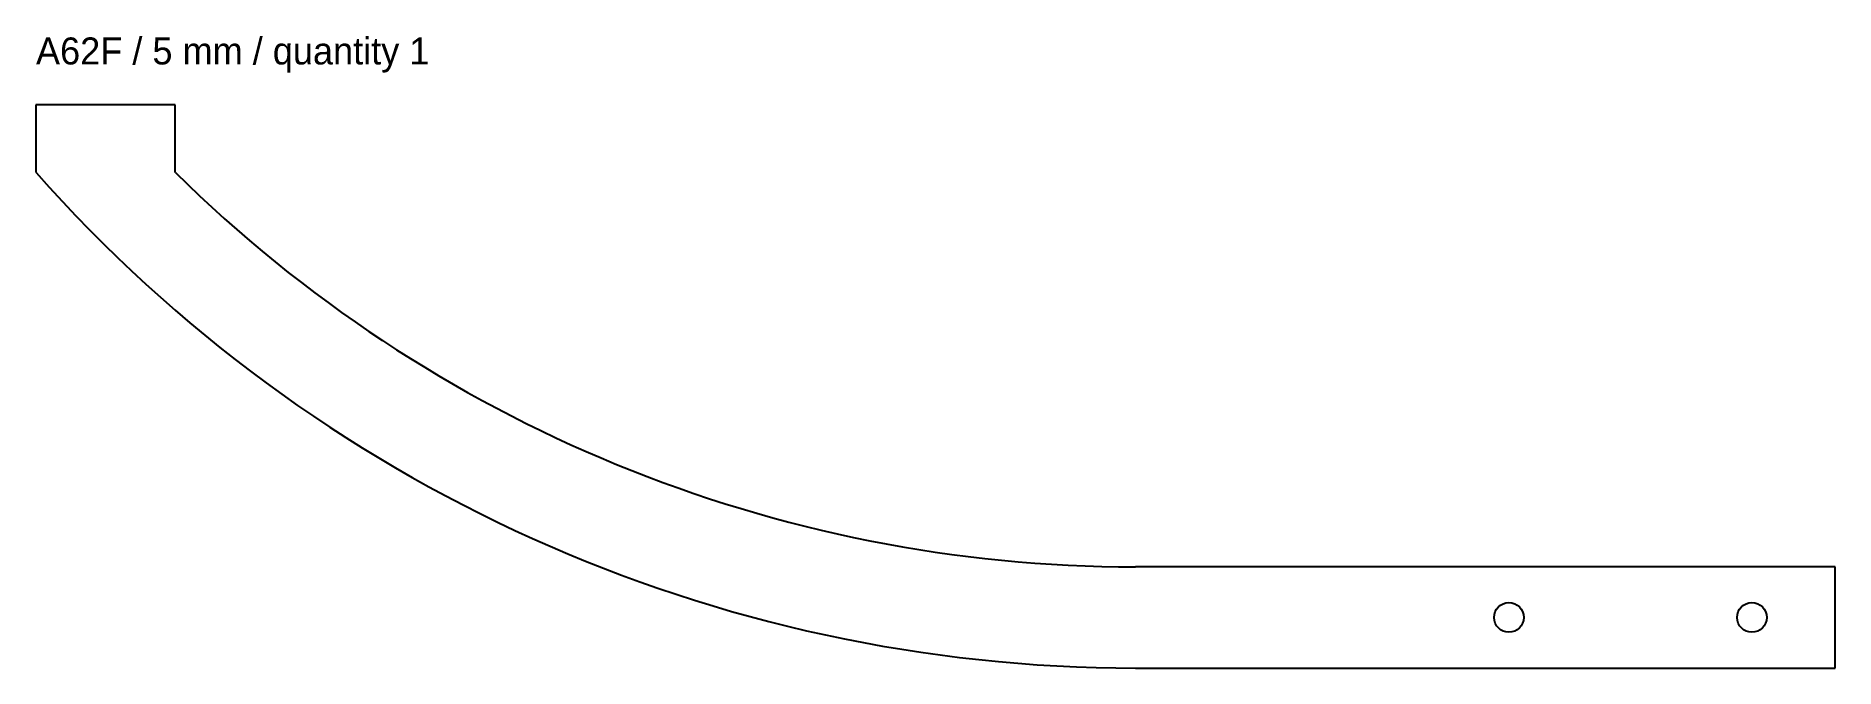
# Model space of a CAD drawing. Header units: millimetres. Extents: x 0 to 133, y 0 to 47.
import ezdxf

# ---------------------------------------------------------------- set-up
doc = ezdxf.new("R2010")
doc.units = ezdxf.units.MM
doc.layers.add('CUT', color=1, linetype='Continuous')
doc.layers.add('LABELS_NONCUT', color=7, linetype='Continuous')

msp = doc.modelspace()

# ---------------------------------------------------------------- linework, layer by layer
at = {"layer": 'CUT'}
for p, q in [((10.31, 41.71), (0, 41.71)), ((0, 41.71), (0, 36.71)), ((10.31, 36.71), (10.31, 41.71)), ((133.22, 7.5), (81.42, 7.5)), ((133.22, 0), (133.22, 7.5)), ((81.42, 0), (133.22, 0))]:
    msp.add_line(p, q, dxfattribs=at)
for centre in [(109.07, 3.75), (127.07, 3.75)]:
    msp.add_circle(centre, 1.1, dxfattribs=at)
for radius, start in [(108.63, -138.5448), (101.13, -134.673)]:
    msp.add_arc((81.42, 108.63), radius, start, -90, dxfattribs=at)

# ---------------------------------------------------------------- texts
at = {"layer": 'LABELS_NONCUT'}
msp.add_text('A62F / 5 mm / quantity 1', height=2, dxfattribs=at).set_placement((0, 44.71))

doc.saveas('drawing.dxf')
